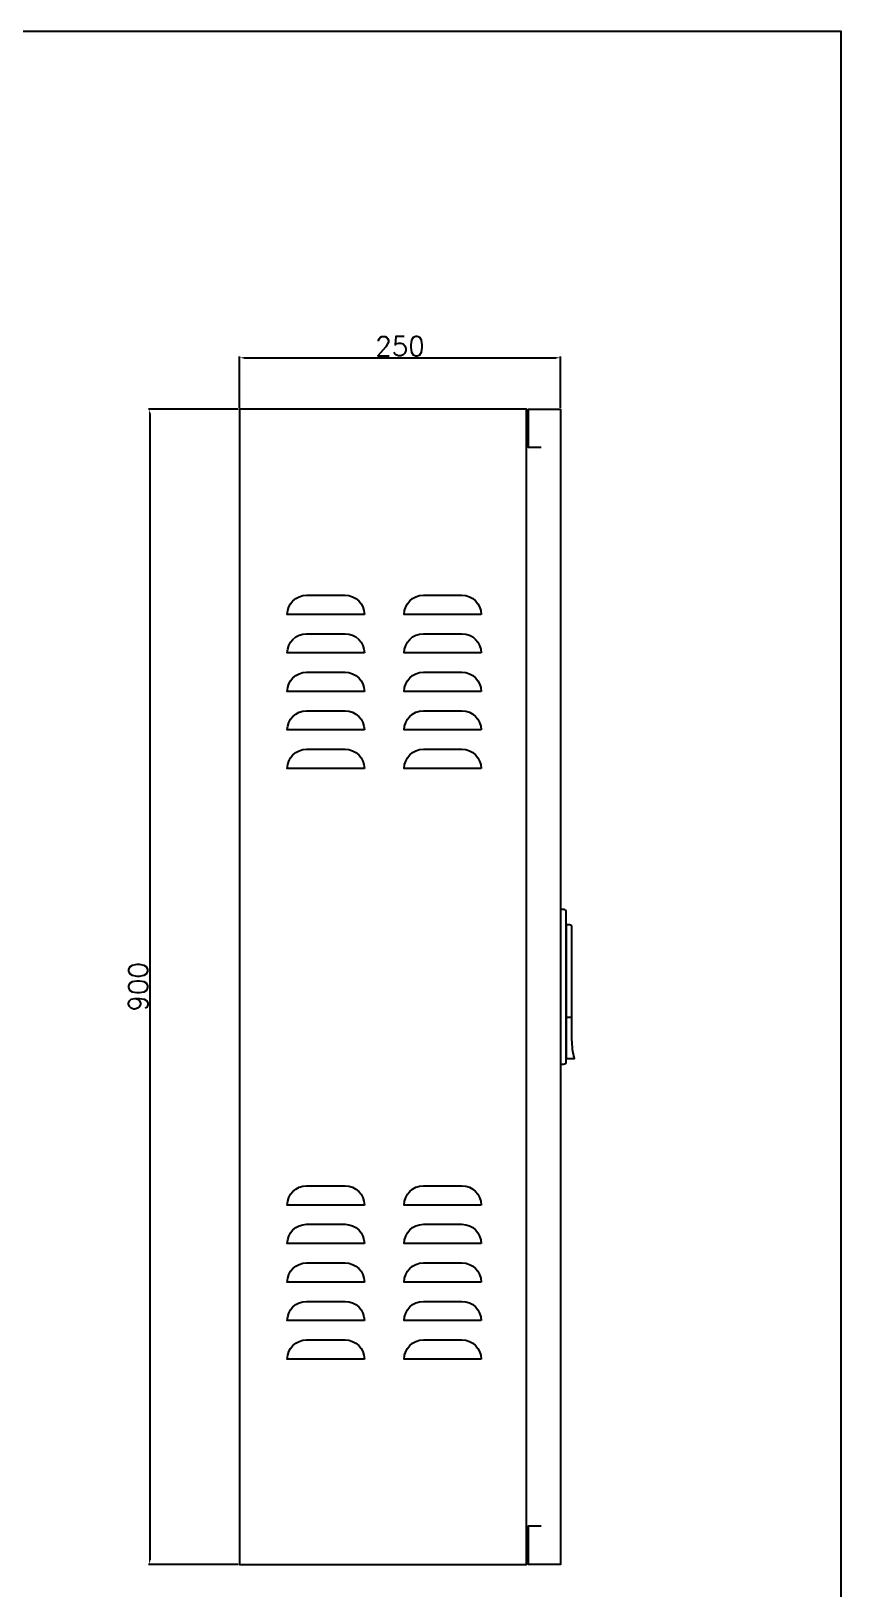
# Model space of a CAD drawing. Header units: inches. Extents: x 14 to 2932, y 13 to 1968.
# Drawn here: x 2302 to 2932, y 754 to 1968 of the extents above; entities that cross this region are included whole.
import ezdxf

# ---------------------------------------------------------------- set-up
doc = ezdxf.new("R2010")
doc.units = ezdxf.units.IN
doc.header["$MEASUREMENT"] = 0
doc.layers.add('BHT Line', color=7, linetype='Continuous')
doc.styles.add('DIM', font='romans.shx', dxfattribs={"height": 15})
doc.dimstyles.new('DIM', dxfattribs={"dimtxt": 15, "dimasz": 3.5, "dimexe": 1, "dimexo": 1, "dimgap": 1.5, "dimtad": 1, "dimtoh": 1, "dimdsep": 46, "dimtxsty": 'DIM', "dimcen": 0, "dimclrd": 6, "dimclre": 6, "dimadec": 0, "dimazin": 2, "dimtfac": 1, "dimtmove": 0, "dimatfit": 3, "dimfxl": 1, "dimtfillclr": 256, "dimtolj": 1, "dimtzin": 0, "dimarcsym": 1})

# ---------------------------------------------------------------- blocks, each defined once
blk = doc.blocks.new('*D28')
at = {"color": 6, "lineweight": -2, "transparency": 16777216}
for p, q in [((2462.9, 1673.4), (2392.9, 1673.4)), ((2393.9, 1669.9), (2393.9, 776.9)), ((2462.9, 773.4), (2392.9, 773.4))]:
    blk.add_line(p, q, dxfattribs=at)
at = {"color": 6, "transparency": 16777216}
for points in [[(2393.3, 1669.9), (2394.5, 1669.9), (2393.9, 1673.4)], [(2393.3, 776.9), (2394.5, 776.9), (2393.9, 773.4)]]:
    blk.add_solid(points, dxfattribs=at)
at = {"layer": 'Defpoints', "color": 0, "transparency": 16777216}
for p in [(2463.9, 1673.4), (2393.9, 773.4), (2463.9, 773.4)]:
    blk.add_point(p, dxfattribs=at)
at = {"color": 0, "transparency": 16777216, "insert": (2384.9, 1223.4), "char_height": 15, "attachment_point": 5, "rotation": 90, "style": 'DIM'}
blk.add_mtext('\\A1;900', dxfattribs=at)
blk = doc.blocks.new('*D26')
at = {"color": 6, "lineweight": -2, "transparency": 16777216}
for p, q in [((2463.9, 1674.4), (2463.9, 1714.4)), ((2467.4, 1713.4), (2710.4, 1713.4)), ((2713.9, 1674.4), (2713.9, 1714.4))]:
    blk.add_line(p, q, dxfattribs=at)
at = {"color": 6, "transparency": 16777216}
for points in [[(2467.4, 1714), (2467.4, 1712.8), (2463.9, 1713.4)], [(2710.4, 1714), (2710.4, 1712.8), (2713.9, 1713.4)]]:
    blk.add_solid(points, dxfattribs=at)
at = {"layer": 'Defpoints', "color": 0, "transparency": 16777216}
for p in [(2713.9, 1713.4), (2463.9, 1673.4), (2713.9, 1673.4)]:
    blk.add_point(p, dxfattribs=at)
at = {"color": 0, "transparency": 16777216, "insert": (2588.9, 1722.4), "char_height": 15, "attachment_point": 5, "style": 'DIM'}
blk.add_mtext('\\A1;250', dxfattribs=at)

msp = doc.modelspace()

# ---------------------------------------------------------------- linework, layer by layer
msp.add_lwpolyline([(13.984, 1967.851), (2932.322, 1967.851), (2932.322, 12.918), (13.984, 12.918)], close=True)
msp.add_lwpolyline([(2687.383, 1643.416), (2687.383, 1673.416), (2463.883, 1673.416), (2463.883, 773.416), (2687.383, 773.416), (2687.383, 1643.416)])
at = {"color": 2}
msp.add_lwpolyline([(2698.883, 1643.416), (2688.883, 1643.416), (2688.883, 1673.416), (2713.883, 1673.416), (2713.883, 773.416), (2688.883, 773.416), (2688.883, 803.416), (2698.883, 803.416)], dxfattribs=at)
at = {"color": 0}
for points in [[(2561.131, 1513.467), (2561.131, 1513.467), (2501.131, 1513.467), (2501.131, 1513.467, -0.41421356), (2516.131, 1528.467), (2546.131, 1528.467, -0.41421356)], [(2561.131, 1513.467), (2561.131, 1513.467), (2501.131, 1513.467), (2501.131, 1513.467, -0.41421356), (2516.131, 1528.467), (2546.131, 1528.467, -0.41421356)], [(2652.141, 1513.467), (2652.141, 1513.467), (2592.141, 1513.467), (2592.141, 1513.467, -0.41421356), (2607.141, 1528.467), (2637.141, 1528.467, -0.41421356)], [(2652.141, 1513.467), (2652.141, 1513.467), (2592.141, 1513.467), (2592.141, 1513.467, -0.41421356), (2607.141, 1528.467), (2637.141, 1528.467, -0.41421356)], [(2561.131, 1483.467), (2561.131, 1483.467), (2501.131, 1483.467), (2501.131, 1483.467, -0.41421356), (2516.131, 1498.467), (2546.131, 1498.467, -0.41421356)], [(2561.131, 1483.467), (2561.131, 1483.467), (2501.131, 1483.467), (2501.131, 1483.467, -0.41421356), (2516.131, 1498.467), (2546.131, 1498.467, -0.41421356)], [(2652.141, 1483.467), (2652.141, 1483.467), (2592.141, 1483.467), (2592.141, 1483.467, -0.41421356), (2607.141, 1498.467), (2637.141, 1498.467, -0.41421356)], [(2652.141, 1483.467), (2652.141, 1483.467), (2592.141, 1483.467), (2592.141, 1483.467, -0.41421356), (2607.141, 1498.467), (2637.141, 1498.467, -0.41421356)], [(2561.131, 1453.467), (2561.131, 1453.467), (2501.131, 1453.467), (2501.131, 1453.467, -0.41421356), (2516.131, 1468.467), (2546.131, 1468.467, -0.41421356)], [(2561.131, 1453.467), (2561.131, 1453.467), (2501.131, 1453.467), (2501.131, 1453.467, -0.41421356), (2516.131, 1468.467), (2546.131, 1468.467, -0.41421356)], [(2652.141, 1453.467), (2652.141, 1453.467), (2592.141, 1453.467), (2592.141, 1453.467, -0.41421356), (2607.141, 1468.467), (2637.141, 1468.467, -0.41421356)], [(2652.141, 1453.467), (2652.141, 1453.467), (2592.141, 1453.467), (2592.141, 1453.467, -0.41421356), (2607.141, 1468.467), (2637.141, 1468.467, -0.41421356)], [(2561.131, 1423.467), (2561.131, 1423.467), (2501.131, 1423.467), (2501.131, 1423.467, -0.41421356), (2516.131, 1438.467), (2546.131, 1438.467, -0.41421356)], [(2561.131, 1423.467), (2561.131, 1423.467), (2501.131, 1423.467), (2501.131, 1423.467, -0.41421356), (2516.131, 1438.467), (2546.131, 1438.467, -0.41421356)], [(2652.141, 1423.467), (2652.141, 1423.467), (2592.141, 1423.467), (2592.141, 1423.467, -0.41421356), (2607.141, 1438.467), (2637.141, 1438.467, -0.41421356)], [(2652.141, 1423.467), (2652.141, 1423.467), (2592.141, 1423.467), (2592.141, 1423.467, -0.41421356), (2607.141, 1438.467), (2637.141, 1438.467, -0.41421356)], [(2561.131, 1393.467), (2561.131, 1393.467), (2501.131, 1393.467), (2501.131, 1393.467, -0.41421356), (2516.131, 1408.467), (2546.131, 1408.467, -0.41421356)], [(2652.141, 1393.467), (2652.141, 1393.467), (2592.141, 1393.467), (2592.141, 1393.467, -0.41421356), (2607.141, 1408.467), (2637.141, 1408.467, -0.41421356)], [(2561.131, 1053.389), (2561.131, 1053.389), (2501.131, 1053.389), (2501.131, 1053.389, -0.41421356), (2516.131, 1068.389), (2546.131, 1068.389, -0.41421356)], [(2561.131, 1053.389), (2561.131, 1053.389), (2501.131, 1053.389), (2501.131, 1053.389, -0.41421356), (2516.131, 1068.389), (2546.131, 1068.389, -0.41421356)], [(2652.141, 1053.389), (2652.141, 1053.389), (2592.141, 1053.389), (2592.141, 1053.389, -0.41421356), (2607.141, 1068.389), (2637.141, 1068.389, -0.41421356)], [(2652.141, 1053.389), (2652.141, 1053.389), (2592.141, 1053.389), (2592.141, 1053.389, -0.41421356), (2607.141, 1068.389), (2637.141, 1068.389, -0.41421356)], [(2561.131, 1023.389), (2561.131, 1023.389), (2501.131, 1023.389), (2501.131, 1023.389, -0.41421356), (2516.131, 1038.389), (2546.131, 1038.389, -0.41421356)], [(2561.131, 1023.389), (2561.131, 1023.389), (2501.131, 1023.389), (2501.131, 1023.389, -0.41421356), (2516.131, 1038.389), (2546.131, 1038.389, -0.41421356)], [(2652.141, 1023.389), (2652.141, 1023.389), (2592.141, 1023.389), (2592.141, 1023.389, -0.41421356), (2607.141, 1038.389), (2637.141, 1038.389, -0.41421356)], [(2652.141, 1023.389), (2652.141, 1023.389), (2592.141, 1023.389), (2592.141, 1023.389, -0.41421356), (2607.141, 1038.389), (2637.141, 1038.389, -0.41421356)], [(2561.131, 993.389), (2561.131, 993.389), (2501.131, 993.389), (2501.131, 993.389, -0.41421356), (2516.131, 1008.389), (2546.131, 1008.389, -0.41421356)], [(2561.131, 993.389), (2561.131, 993.389), (2501.131, 993.389), (2501.131, 993.389, -0.41421356), (2516.131, 1008.389), (2546.131, 1008.389, -0.41421356)], [(2652.141, 993.389), (2652.141, 993.389), (2592.141, 993.389), (2592.141, 993.389, -0.41421356), (2607.141, 1008.389), (2637.141, 1008.389, -0.41421356)], [(2652.141, 993.389), (2652.141, 993.389), (2592.141, 993.389), (2592.141, 993.389, -0.41421356), (2607.141, 1008.389), (2637.141, 1008.389, -0.41421356)], [(2561.131, 963.389), (2561.131, 963.389), (2501.131, 963.389), (2501.131, 963.389, -0.41421356), (2516.131, 978.389), (2546.131, 978.389, -0.41421356)], [(2561.131, 963.389), (2561.131, 963.389), (2501.131, 963.389), (2501.131, 963.389, -0.41421356), (2516.131, 978.389), (2546.131, 978.389, -0.41421356)], [(2652.141, 963.389), (2652.141, 963.389), (2592.141, 963.389), (2592.141, 963.389, -0.41421356), (2607.141, 978.389), (2637.141, 978.389, -0.41421356)], [(2652.141, 963.389), (2652.141, 963.389), (2592.141, 963.389), (2592.141, 963.389, -0.41421356), (2607.141, 978.389), (2637.141, 978.389, -0.41421356)], [(2561.131, 933.389), (2561.131, 933.389), (2501.131, 933.389), (2501.131, 933.389, -0.41421356), (2516.131, 948.389), (2546.131, 948.389, -0.41421356)], [(2652.141, 933.389), (2652.141, 933.389), (2592.141, 933.389), (2592.141, 933.389, -0.41421356), (2607.141, 948.389), (2637.141, 948.389, -0.41421356)]]:
    msp.add_lwpolyline(points, format="xyb", close=True, dxfattribs=at)
at = {"layer": 'BHT Line'}
msp.add_line((2718.383, 1199.711), (2722.883, 1199.711), dxfattribs=at)
for points in [[(2713.883, 1163.166), (2716.383, 1163.166, 0.41421356), (2718.383, 1165.166), (2718.383, 1281.666, 0.41421356), (2716.383, 1283.666), (2713.883, 1283.666)], [(2722.883, 1182.158), (2722.883, 1269.666, 0.41421356), (2720.883, 1271.666), (2718.383, 1271.666), (2718.383, 1167.461), (2724.883, 1167.461, -0.06772926)]]:
    msp.add_lwpolyline(points, format="xyb", close=True, dxfattribs=at)

# ---------------------------------------------------------------- dimensions: what is measured, and where the dimension line sits
dim = msp.add_linear_dim(base=(2713.883, 1713.416), p1=(2463.883, 1673.416), p2=(2713.883, 1673.416), dimstyle='DIM')
dim.commit()
dim.dimension.update_dxf_attribs({"geometry": '*D26', "text_midpoint": (2588.883, 1722.416)})
dim = msp.add_linear_dim(base=(2393.883, 773.416), p1=(2463.883, 1673.416), p2=(2463.883, 773.416), angle=90, dimstyle='DIM')
dim.commit()
dim.dimension.update_dxf_attribs({"geometry": '*D28', "text_midpoint": (2384.883, 1223.416)})

doc.saveas('drawing.dxf')
